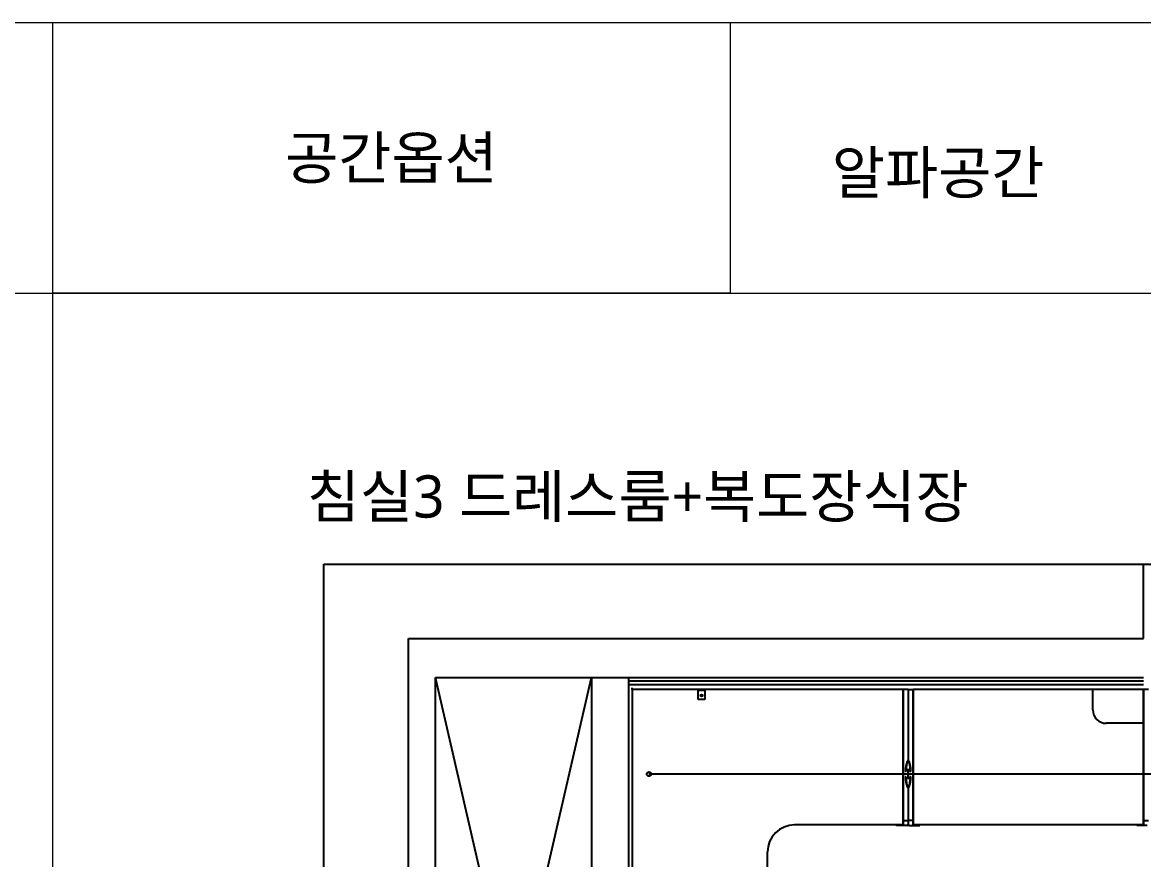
# Model space of a CAD drawing. Header units: millimetres. Extents: x -33000 to 294000, y 0 to 42408.
# Drawn here: x 132486 to 135795, y 4485 to 6957 of the extents above; entities that cross this region are included whole.
import ezdxf
from ezdxf.enums import TextEntityAlignment as Align

# ---------------------------------------------------------------- set-up
doc = ezdxf.new("R2010")
doc.units = ezdxf.units.MM
doc.header["$LTSCALE"] = 50
doc.layers.add('arch', color=8, linetype='Continuous')
doc.layers.add('실명', color=9, linetype='Continuous')
doc.styles.add('FORTELINE', font='malgun.ttf')
doc.styles.add('맑은고딕', font='malgun.ttf')

msp = doc.modelspace()

# ---------------------------------------------------------------- linework, layer by layer
at = {"layer": 'arch', "linetype": 'ByBlock', "lineweight": 5}
for p, q in [((127235, 6957.3), (141375.2, 6957.3)), ((132575.2, 909.2), (132575.2, 6957.3)), ((127235, 6157.3), (141375.2, 6157.3))]:
    msp.add_line(p, q, dxfattribs=at)
at = {"layer": 'arch', "ltscale": 25}
for p, q in [((133375.2, 5357.3), (140575.2, 5357.3)), ((133375.2, 1747.3), (133375.2, 5357.3))]:
    msp.add_line(p, q, dxfattribs=at)
at = {"layer": 'arch'}
for p, q in [((135795.2, 5137.3), (135795.2, 5357.3)), ((133625.2, 5137.3), (135795.2, 5137.3)), ((133625.2, 1747.3), (133625.2, 5137.3)), ((133705.2, 5022.3), (135795.2, 5022.3)), ((133705.2, 1747.3), (133705.2, 5022.3)), ((134165.2, 5022.3), (134165.2, 3022.3)), ((134275.2, 5022.3), (134275.2, 3132.3)), ((134275.2, 5012.3), (135795.2, 5012.3)), ((134275.2, 5002.3), (135795.2, 5002.3)), ((134285.2, 4987.3), (134285.2, 4992.3)), ((135085.2, 4987.3), (134285.2, 4987.3)), ((134285.2, 4987.3), (134285.2, 4397.3)), ((134480.5, 4957.3), (134480.5, 4987.3)), ((134480.5, 4987.3), (134500.5, 4987.3)), ((134480.5, 4985.3), (134500.5, 4985.3)), ((134500.5, 4987.3), (134500.5, 4957.3)), ((135085.2, 4592.3), (135085.2, 4987.3)), ((135085.2, 4987.3), (135085.2, 4587.3)), ((135100.2, 4987.3), (135085.2, 4987.3)), ((135100.2, 4987.3), (135115.2, 4987.3)), ((135100.2, 4987.3), (135100.2, 4777.3)), ((135795.2, 4987.3), (135115.2, 4987.3)), ((135115.2, 4592.3), (135115.2, 4987.3)), ((135115.2, 4987.3), (135115.2, 4587.3)), ((135645.2, 4927.3), (135645.2, 4987.3)), ((135795.2, 4592.3), (135795.2, 4987.3)), ((135795.2, 4987.3), (135795.2, 4587.3)), ((135810.2, 4987.3), (135795.2, 4987.3)), ((134500.5, 4957.3), (134480.5, 4957.3)), ((135795.2, 4887.3), (135685.2, 4887.3)), ((136641, 4737.3), (134335.2, 4737.3)), ((135092.7, 4745.8), (135093.5, 4745.8)), ((135107, 4750.3), (135093.4, 4750.3)), ((135094, 4746.3), (135094, 4749.3)), ((135094, 4749.3), (135099.5, 4749.3)), ((135099.5, 4749.3), (135099.5, 4725.3)), ((135101, 4725.3), (135101, 4749.3)), ((135101, 4749.3), (135106.4, 4749.3)), ((135106.4, 4749.3), (135106.4, 4746.3)), ((135106.9, 4745.8), (135107.7, 4745.8)), ((135093.5, 4728.8), (135092.7, 4728.8)), ((135107, 4724.3), (135093.4, 4724.3)), ((135094, 4725.3), (135094, 4728.3)), ((135099.5, 4725.3), (135094, 4725.3)), ((135106.4, 4725.3), (135101, 4725.3)), ((135106.4, 4728.3), (135106.4, 4725.3)), ((135107.7, 4728.8), (135106.9, 4728.8)), ((135100.2, 4697.3), (135100.2, 4589.3)), ((135085.2, 4587.3), (135085.2, 4600.3)), ((135085.2, 4600.3), (135100.2, 4600.3)), ((135115.2, 4600.3), (135100.2, 4600.3)), ((135100.2, 4600.3), (135100.2, 4589.3)), ((135115.2, 4587.3), (135115.2, 4600.3)), ((135795.2, 4587.3), (135795.2, 4600.3)), ((135795.2, 4600.3), (135810.2, 4600.3)), ((135085.2, 4587.3), (134765.2, 4587.3)), ((135065.5, 4585.3), (135065.2, 4587.3)), ((135065.2, 4587.3), (135085.2, 4587.3)), ((135096.2, 4585.3), (135065.5, 4585.3)), ((135104.2, 4585.3), (135135, 4585.3)), ((135135.2, 4587.3), (135115.2, 4587.3)), ((135795.2, 4587.3), (135115.2, 4587.3)), ((135135, 4585.3), (135135.2, 4587.3)), ((135775.5, 4585.3), (135775.2, 4587.3)), ((135775.2, 4587.3), (135795.2, 4587.3)), ((135806.2, 4585.3), (135775.5, 4585.3)), ((134685.2, 4397.3), (134685.2, 4507.3))]:
    msp.add_line(p, q, dxfattribs=at)
at = {"layer": 'arch', "ltscale": 0.5}
for p, q in [((134165.2, 3022.3), (133705.2, 5022.3)), ((133705.2, 3022.3), (134165.2, 5022.3))]:
    msp.add_line(p, q, dxfattribs=at)
at = {"layer": 'arch', "linetype": 'ByBlock', "lineweight": 5}
msp.add_lwpolyline([(132575.2, 6957.3), (134575.2, 6957.3), (134575.2, 6157.3), (132575.2, 6157.3)], close=True, dxfattribs=at)
at = {"layer": 'arch'}
for centre, radius in [((134490.5, 4969.3), 3.25), ((134335.2, 4737.3), 6.5)]:
    msp.add_circle(centre, radius, dxfattribs=at)
for centre, radius, start, end in [((135685.2, 4927.3), 40, 180, 270), ((135192.2, 4743.5), 100, 161.4468, 178.3506), ((135192.2, 4743.5), 99, 161.4468, 176.0243), ((135100.2, 4774.3), 3, 18.5532, 161.4468), ((135100.2, 4774.3), 2, 18.5532, 161.4468), ((135008.3, 4743.5), 99, 3.9757, 18.5532), ((135008.3, 4743.5), 100, 1.6494, 18.5532), ((135092.7, 4746.3), 0.5, 178.3506, 270), ((135093.5, 4746.3), 0.5, 270, 360), ((135106.9, 4746.3), 0.5, 180, 270), ((135107.7, 4746.3), 0.5, 270, 1.6494), ((135092.7, 4728.3), 0.5, 90, 181.6494), ((135192.2, 4731.2), 100, 181.6494, 198.5532), ((135192.2, 4731.2), 99, 183.9757, 198.5532), ((135093.5, 4728.3), 0.5, 360, 90), ((135100.2, 4700.3), 2, 198.5532, 341.4468), ((135008.3, 4731.2), 99, 341.4468, 356.0243), ((135008.3, 4731.2), 100, 341.4468, 358.3506), ((135106.9, 4728.3), 0.5, 90, 180), ((135107.7, 4728.3), 0.5, 358.3506, 90), ((135100.2, 4700.3), 3, 198.5532, 341.4468), ((134765.2, 4507.3), 80, 90, 180), ((135096.2, 4589.3), 4, 270, 0), ((135104.2, 4589.3), 4, 180, 270)]:
    msp.add_arc(centre, radius, start, end, dxfattribs=at)

# ---------------------------------------------------------------- texts
at = {"layer": '실명', "style": 'FORTELINE'}
msp.add_text('공간옵션', height=125, dxfattribs=at).set_placement((133575.2, 6557.3), align=Align.MIDDLE_CENTER)
msp.add_text('알파공간', height=125, dxfattribs=at).set_placement((134875.2, 6513.7), align=Align.MIDDLE_LEFT)
at = {"layer": '실명', "ltscale": 25, "style": '맑은고딕'}
msp.add_text('침실3 드레스룸+복도장식장', height=125, dxfattribs=at).set_placement((133325.2, 5557.3), align=Align.MIDDLE_LEFT)

doc.saveas('drawing.dxf')
